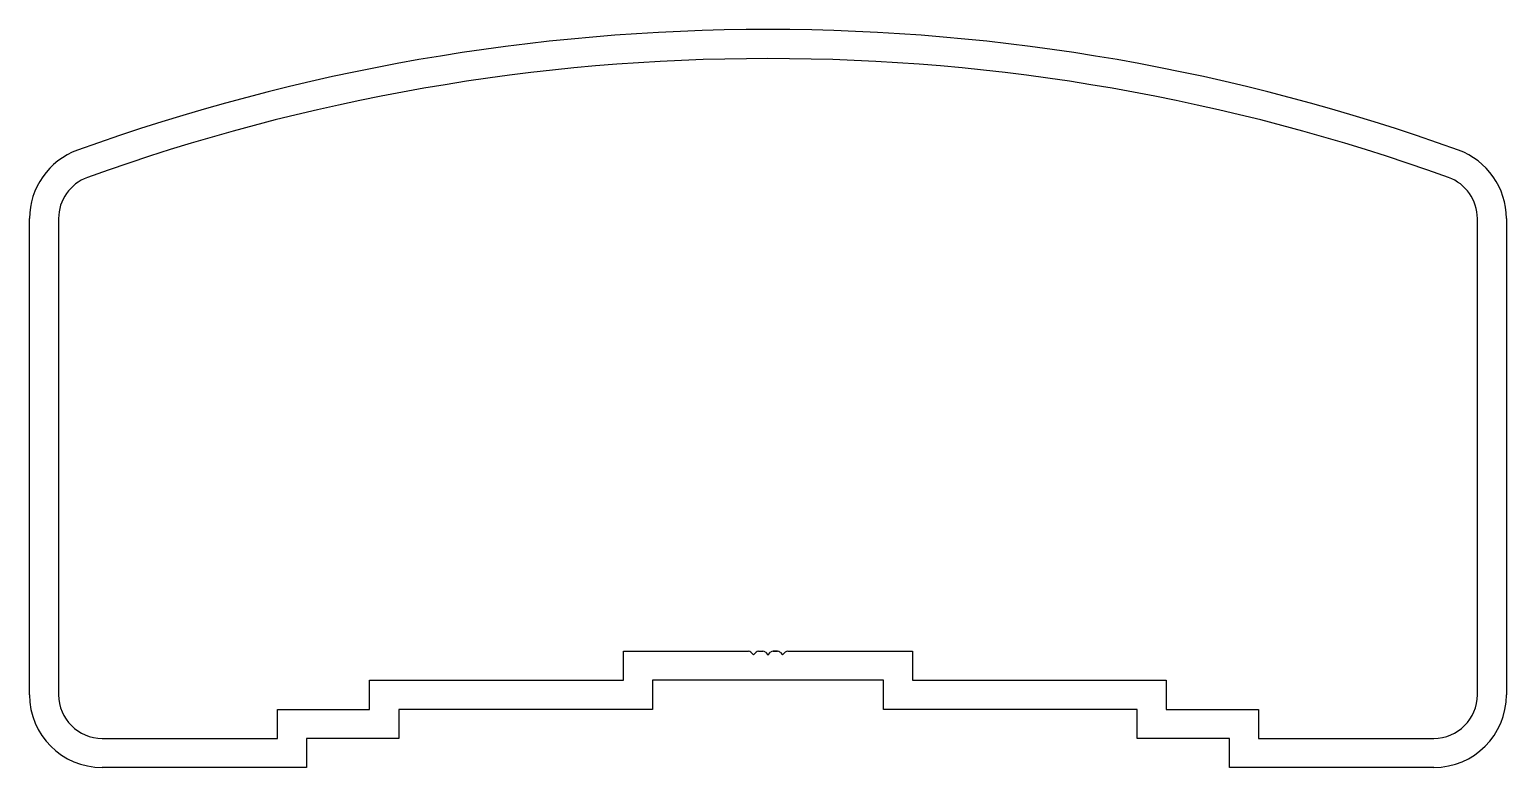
# Model space of a CAD drawing. Header units: inches. Extents: x -52 to 50, y 0 to 51.
import ezdxf

# ---------------------------------------------------------------- set-up
doc = ezdxf.new("R2010")
doc.units = ezdxf.units.IN
doc.header["$MEASUREMENT"] = 0

msp = doc.modelspace()

# ---------------------------------------------------------------- linework, layer by layer
at = {"color": 3}
for p, q in [((-51.87, 5.25), (-51.87, 38.04)), ((49.73, 38.04), (49.73, 5.25)), ((6.87, 6.25), (-9.01, 6.25)), ((-9.01, 6.25), (-9.01, 4.25)), ((6.87, 4.25), (6.87, 6.25)), ((-9.01, 4.25), (-26.47, 4.25)), ((-26.47, 4.25), (-26.47, 2.25)), ((24.33, 4.25), (6.87, 4.25)), ((24.33, 2.25), (24.33, 4.25)), ((-26.47, 2.25), (-32.82, 2.25)), ((-32.82, 2.25), (-32.82, 0.25)), ((30.68, 2.25), (24.33, 2.25)), ((30.68, 0.25), (30.68, 2.25)), ((-32.82, 0.25), (-46.87, 0.25)), ((44.73, 0.25), (30.68, 0.25))]:
    msp.add_line(p, q, dxfattribs=at)
at = {"color": 7}
for p, q in [((-49.87, 38.04), (-49.87, 5.25)), ((47.73, 5.25), (47.73, 38.04)), ((-11.01, 6.25), (-11.01, 8.25)), ((-11.01, 8.25), (-2.42, 8.25)), ((-2.42, 8.25), (-2.42, 8.25)), ((-2.42, 8.25), (-2.42, 8.25)), ((-2.24, 8.18), (-2.07, 8)), ((-2.06, 8), (-1.89, 8.18)), ((-1.71, 8.25), (-1.42, 8.25)), ((-1.24, 8.18), (-1.07, 8)), ((-1.06, 8), (-0.89, 8.18)), ((-0.71, 8.25), (-0.71, 8.25)), ((-0.71, 8.25), (-0.42, 8.25)), ((-0.42, 8.25), (-0.71, 8.25)), ((-0.71, 8.25), (-0.42, 8.25)), ((-0.42, 8.25), (-0.71, 8.25)), ((-0.71, 8.25), (-0.42, 8.25)), ((-0.24, 8.18), (-0.07, 8)), ((-0.06, 8), (0.11, 8.18)), ((0.29, 8.25), (8.87, 8.25)), ((8.87, 8.25), (8.87, 6.25)), ((-28.47, 4.25), (-28.47, 6.25)), ((-28.47, 6.25), (-11.01, 6.25)), ((8.87, 6.25), (26.33, 6.25)), ((26.33, 6.25), (26.33, 4.25)), ((-34.82, 2.25), (-34.82, 4.25)), ((-34.82, 4.25), (-28.47, 4.25)), ((26.33, 4.25), (32.68, 4.25)), ((32.68, 4.25), (32.68, 2.25)), ((-46.87, 2.25), (-34.82, 2.25)), ((32.68, 2.25), (44.73, 2.25))]:
    msp.add_line(p, q, dxfattribs=at)
at = {"color": 3}
for centre, radius, start, end in [((-1.07, -88.95), 140, 70.1682, 109.8318), ((-46.87, 38.04), 5, 109.8318, 180), ((44.73, 38.04), 5, 0, 70.1682), ((-46.87, 5.25), 5, 180, 270), ((44.73, 5.25), 5, 270, 0)]:
    msp.add_arc(centre, radius, start, end, dxfattribs=at)
at = {"color": 7}
for centre, radius, start, end in [((-1.07, -88.95), 138, 70.1682, 109.8318), ((-46.87, 38.04), 3, 109.8318, 180), ((44.73, 38.04), 3, 360, 70.1682), ((-2.42, 8), 0.25, 45, 90), ((-1.71, 8), 0.25, 90, 135), ((-1.42, 8), 0.25, 45, 90), ((-0.71, 8), 0.25, 90, 135), ((-0.42, 8), 0.25, 45, 90), ((0.29, 8), 0.25, 90, 135), ((-2.07, 8.01), 0.008, 225, 315), ((-1.07, 8.01), 0.008, 225, 315), ((-0.07, 8.01), 0.008, 225, 315), ((-46.87, 5.25), 3, 180, 270), ((44.73, 5.25), 3, 270, 0)]:
    msp.add_arc(centre, radius, start, end, dxfattribs=at)

doc.saveas('drawing.dxf')
